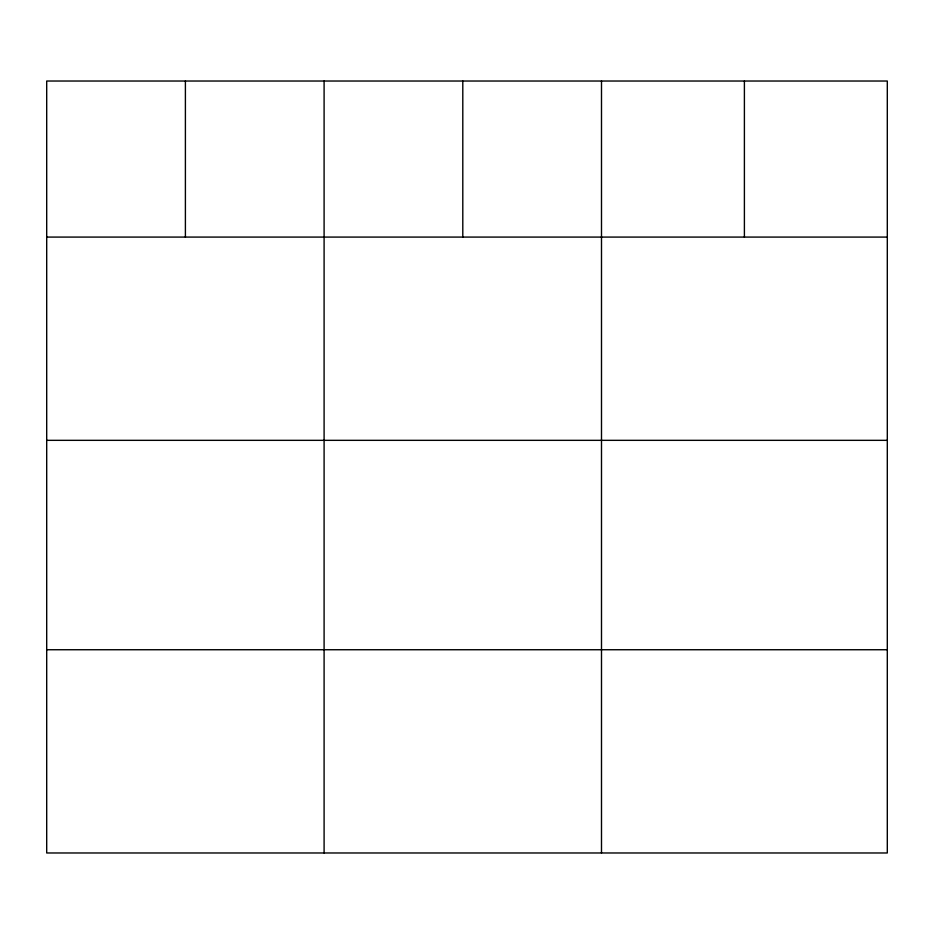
<?xml version="1.0" encoding="UTF-8"?>
<svg xmlns="http://www.w3.org/2000/svg" width="934" height="934" viewBox="0 0 934 934"><rect width="100%" height="100%" fill="white"/><g stroke="black" fill="none" stroke-linecap="round" stroke-linejoin="round"><path stroke-width="1.4" d="M887.3 237.084L887.3 852.976L46.7 852.976L46.7 81.025L887.3 81.025L887.3 237.084L46.7 237.084M46.7 440.334L887.3 440.334M46.7 649.737L887.3 649.737M744.398 81.025L744.398 237.084M601.496 81.025L601.496 852.976M462.797 81.025L462.797 237.084M324.098 81.025L324.098 852.976M185.399 81.025L185.399 237.084"/></g></svg>
